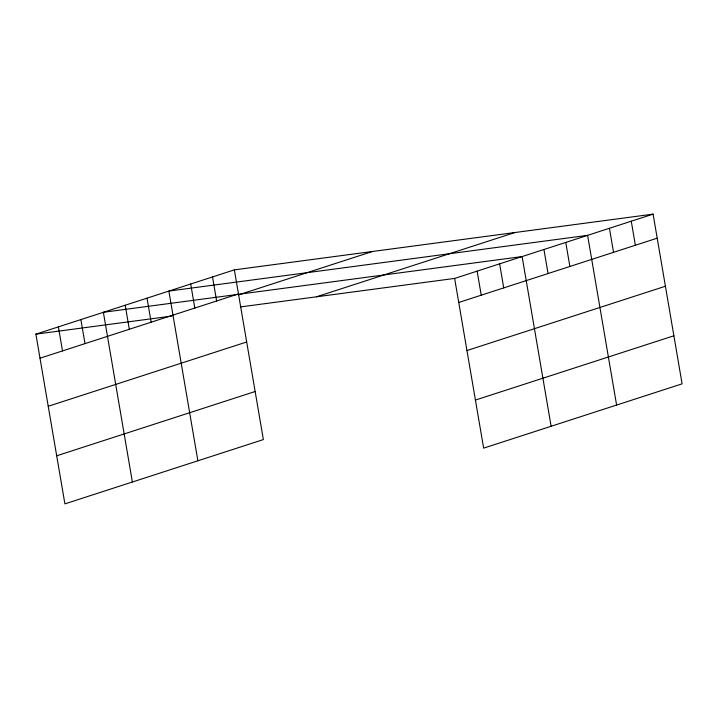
<?xml version="1.0" encoding="UTF-8"?>
<svg xmlns="http://www.w3.org/2000/svg" width="718" height="718" viewBox="0 0 718 718"><rect width="100%" height="100%" fill="white"/><g stroke="black" fill="none" stroke-linecap="round" stroke-linejoin="round"><path stroke-width="1.08" d="M234.355 269.869L263.371 439.578L64.907 503.865L35.9 334.157L234.355 269.869L653.093 214.135L682.1 383.843L483.645 448.131L454.629 278.422L653.093 214.135M40.011 358.201L238.466 293.913M238.493 294.901L372.543 251.471M316.45 296.812L514.905 232.524M48.232 406.271L246.687 341.983M458.739 302.475L657.203 238.179M56.695 455.795L255.15 391.507M466.96 350.546L665.415 286.249M475.424 400.07L673.888 335.773M35.9 334.157L171.889 316.055M240.297 306.954L454.629 278.422M631.257 221.207L635.367 245.251M609.429 228.279L613.54 252.323M616.609 405.06L587.602 235.351L168.865 291.077L197.881 460.794M565.766 242.424L569.877 266.468M543.939 249.496L548.049 273.54M551.119 426.277L522.112 256.568L103.374 312.294L132.381 482.011M499.62 263.847L503.731 287.9M477.12 271.135L481.24 295.188M212.528 276.933L216.639 300.986M190.701 284.005L194.811 308.058M147.037 298.149L151.148 322.202M125.21 305.222L129.321 329.275M80.883 319.582L84.993 343.635M58.391 326.869L62.502 350.914"/></g></svg>
